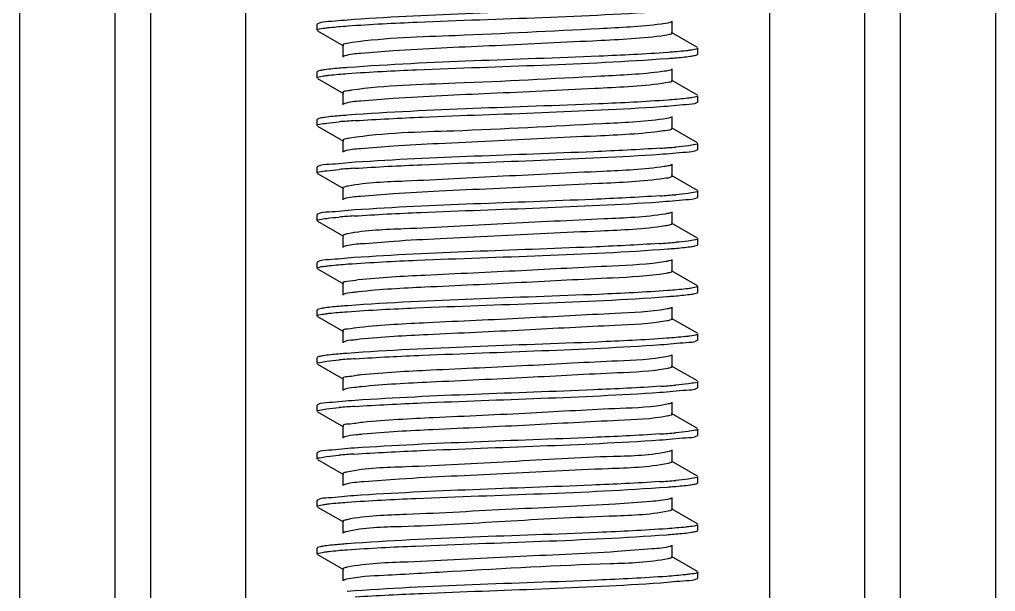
# Model space of a CAD drawing. Extents: x 27938 to 1507990, y 110129 to 923079.
# Drawn here: x 646801.2 to 647289.3, y 342115 to 342401 of the extents above; entities that cross this region are included whole.
import ezdxf

# ---------------------------------------------------------------- set-up
doc = ezdxf.new("R2010")
doc.units = 0
doc.header["$LTSCALE"] = 1000
doc.header["$MEASUREMENT"] = 0

msp = doc.modelspace()

# ---------------------------------------------------------------- linework, layer by layer
at = {"linetype": 'Continuous'}
for p, q in [((646801.17, 346328.15), (646801.17, 341587.12)), ((646848.79, 346328.15), (646848.79, 341587.12)), ((646866.65, 346328.15), (646866.65, 341587.12)), ((646914.28, 346328.15), (646914.28, 341587.12)), ((647176.22, 346328.15), (647176.22, 341587.12)), ((647223.85, 346328.15), (647223.85, 341587.12)), ((647241.7, 346328.15), (647241.7, 341587.12)), ((647289.33, 346328.15), (647289.33, 341587.12)), ((646950.22, 342398.86), (646950, 342398.6)), ((646950, 342395.62), (646950, 342398.6)), ((646950, 342395.62), (646950, 342398.6)), ((647127.61, 342394.13), (647127.61, 342400.09)), ((646950.22, 342395.36), (646963.15, 342387.88)), ((647140.28, 342386.95), (647127.35, 342394.43)), ((646962.89, 342388.18), (646962.89, 342382.23)), ((647140.28, 342383.45), (647140.5, 342383.71)), ((647140.5, 342383.71), (647140.5, 342386.69)), ((647140.5, 342383.71), (647140.5, 342386.69)), ((646950.22, 342375.05), (646950, 342374.78)), ((646950, 342371.81), (646950, 342374.78)), ((646950, 342371.81), (646950, 342374.78)), ((647127.61, 342370.32), (647127.61, 342376.27)), ((646950.22, 342371.55), (646963.15, 342364.07)), ((647140.28, 342363.14), (647127.35, 342370.62)), ((646962.89, 342364.37), (646962.89, 342358.41)), ((647140.28, 342359.64), (647140.5, 342359.9)), ((647140.5, 342359.9), (647140.5, 342362.88)), ((647140.5, 342359.9), (647140.5, 342362.88)), ((646950.22, 342351.23), (646950, 342350.97)), ((646950, 342348), (646950, 342350.97)), ((646950, 342348), (646950, 342350.97)), ((647127.61, 342346.51), (647127.61, 342352.46)), ((646950.22, 342347.73), (646963.15, 342340.25)), ((647140.28, 342339.33), (647127.35, 342346.81)), ((646962.89, 342340.55), (646962.89, 342334.6)), ((647140.5, 342336.09), (647140.5, 342339.07)), ((647140.5, 342336.09), (647140.5, 342339.07)), ((647140.28, 342335.83), (647140.5, 342336.09)), ((646950.22, 342327.42), (646950, 342327.16)), ((646950, 342324.18), (646950, 342327.16)), ((646950, 342324.18), (646950, 342327.16)), ((646950.22, 342323.92), (646963.15, 342316.44)), ((647127.61, 342322.69), (647127.61, 342328.65)), ((647140.28, 342315.51), (647127.35, 342323)), ((646962.89, 342316.74), (646962.89, 342310.79)), ((647140.5, 342312.28), (647140.5, 342315.25)), ((647140.5, 342312.28), (647140.5, 342315.25)), ((646963.6, 342311.29), (646963.15, 342311.09)), ((647140.28, 342312.02), (647140.5, 342312.28)), ((647127.61, 342298.88), (647127.61, 342304.83)), ((646950.22, 342303.61), (646950, 342303.35)), ((646950, 342300.37), (646950, 342303.35)), ((646950, 342300.37), (646950, 342303.35)), ((646950.22, 342300.11), (646963.15, 342292.63)), ((647140.28, 342291.7), (647127.35, 342299.18)), ((646962.89, 342292.93), (646962.89, 342286.98)), ((647140.5, 342288.46), (647140.5, 342291.44)), ((647140.5, 342288.46), (647140.5, 342291.44)), ((646963.56, 342287.46), (646963.15, 342287.28)), ((647140.28, 342288.2), (647140.5, 342288.46)), ((647127.61, 342275.07), (647127.61, 342281.02)), ((646950.22, 342279.79), (646950, 342279.53)), ((646950, 342276.56), (646950, 342279.53)), ((646950, 342276.56), (646950, 342279.53)), ((646950.22, 342276.3), (646963.15, 342268.81)), ((647140.28, 342267.89), (647127.35, 342275.37)), ((646962.89, 342269.12), (646962.89, 342263.16)), ((647140.5, 342264.65), (647140.5, 342267.63)), ((647140.5, 342264.65), (647140.5, 342267.63)), ((647140.28, 342264.39), (647140.5, 342264.65)), ((646950.22, 342255.98), (646950, 342255.72)), ((646950, 342252.74), (646950, 342255.72)), ((646950, 342252.74), (646950, 342255.72)), ((647127.61, 342251.26), (647127.61, 342257.21)), ((646950.22, 342252.48), (646963.15, 342245)), ((647140.28, 342244.08), (647127.35, 342251.56)), ((646962.89, 342245.3), (646962.89, 342239.35)), ((647140.5, 342240.84), (647140.5, 342243.81)), ((647140.5, 342240.84), (647140.5, 342243.81)), ((647140.28, 342240.58), (647140.5, 342240.84)), ((646950.22, 342232.17), (646950, 342231.91)), ((646950, 342228.93), (646950, 342231.91)), ((646950, 342228.93), (646950, 342231.91)), ((647127.61, 342227.44), (647127.61, 342233.4)), ((646950.22, 342228.67), (646963.15, 342221.19)), ((647140.28, 342220.26), (647127.35, 342227.74)), ((646962.89, 342221.49), (646962.89, 342215.54)), ((647140.28, 342216.76), (647140.5, 342217.03)), ((647140.5, 342217.03), (647140.5, 342220)), ((647140.5, 342217.03), (647140.5, 342220)), ((646950.22, 342208.36), (646950, 342208.1)), ((646950, 342205.12), (646950, 342208.1)), ((646950, 342205.12), (646950, 342208.1)), ((647127.61, 342203.63), (647127.61, 342209.58)), ((646950.22, 342204.86), (646963.15, 342197.38)), ((647140.28, 342196.45), (647127.35, 342203.93)), ((646962.89, 342197.68), (646962.89, 342191.72)), ((647140.28, 342192.95), (647140.5, 342193.21)), ((647140.5, 342193.21), (647140.5, 342196.19)), ((647140.5, 342193.21), (647140.5, 342196.19)), ((646950.22, 342184.54), (646950, 342184.28)), ((646950, 342181.31), (646950, 342184.28)), ((646950, 342181.31), (646950, 342184.28)), ((647127.61, 342179.82), (647127.61, 342185.77)), ((646950.22, 342181.05), (646963.15, 342173.56)), ((647126.14, 342179.1), (647125.54, 342178.97)), ((647140.28, 342172.64), (647127.35, 342180.12)), ((646962.89, 342173.86), (646962.89, 342167.91)), ((647140.28, 342169.14), (647140.5, 342169.4)), ((647140.5, 342169.4), (647140.5, 342172.38)), ((647140.5, 342169.4), (647140.5, 342172.38)), ((646950.22, 342160.73), (646950, 342160.47)), ((646950, 342157.49), (646950, 342160.47)), ((646950, 342157.49), (646950, 342160.47)), ((647127.61, 342156), (647127.61, 342161.96)), ((646950.22, 342157.23), (646963.15, 342149.75)), ((647126.44, 342155.36), (647125.6, 342155.16)), ((647140.28, 342148.82), (647127.35, 342156.31)), ((646962.89, 342150.05), (646962.89, 342144.1)), ((647140.5, 342145.59), (647140.5, 342148.56)), ((647140.5, 342145.59), (647140.5, 342148.56)), ((647140.28, 342145.33), (647140.5, 342145.59)), ((646950.22, 342136.92), (646950, 342136.66)), ((646950, 342133.68), (646950, 342136.66)), ((646950, 342133.68), (646950, 342136.66)), ((647127.61, 342132.19), (647127.61, 342138.15)), ((646950.22, 342133.42), (646963.15, 342125.94)), ((647140.28, 342125.01), (647127.35, 342132.49)), ((646962.89, 342126.24), (646962.89, 342120.29)), ((647140.5, 342121.77), (647140.5, 342124.75)), ((647140.5, 342121.77), (647140.5, 342124.75)), ((647140.28, 342121.51), (647140.5, 342121.77))]:
    msp.add_line(p, q, dxfattribs=at)
for centre, radius, start, end in [((646996.77, 341923.72), 427.62, 93.719, 94.7992), ((647094.25, 342756.75), 421, 273.7601, 274.8008), ((646996.36, 341905.12), 422.38, 93.7519, 94.8), ((647093.84, 342738.1), 426.18, 273.7273, 274.8001), ((646995.93, 341886.73), 416.95, 93.7864, 94.801), ((647093.45, 342719.16), 431.07, 273.6966, 274.7995), ((646996.79, 341804.49), 427.78, 93.7179, 94.7992), ((647094.26, 342637.51), 420.83, 273.7612, 274.8008), ((646996.37, 341785.88), 422.56, 93.7508, 94.8), ((647121.51, 342222.29), 19.92, 281.4492, 282.4619), ((647093.85, 342618.87), 426.01, 273.7284, 274.8001), ((646995.95, 341767.49), 417.13, 93.7852, 94.8009), ((647093.46, 342599.94), 430.91, 273.6976, 274.7995)]:
    msp.add_arc(centre, radius, start, end, dxfattribs=at)
for points, knots in [([(647121.23, 342408.05), (647109.95, 342407.31), (647059, 342404.87), (647007.99, 342403.66), (646968.39, 342400.99)], [0, 0, 0, 0, 0.221727, 1, 1, 1, 1]), ([(646965.44, 342397.81), (646976.95, 342398.65), (647030.29, 342401.25), (647083.71, 342402.29), (647125.45, 342405.37)], [0, 0, 0, 0, 0.216168, 1, 1, 1, 1]), ([(646968.39, 342400.99), (646964.18, 342400.71), (646958.29, 342399.89), (646951.86, 342399.8), (646950.23, 342398.86)], [0, 0, 0, 0, 0.690699, 1, 1, 1, 1]), ([(646953.96, 342396.72), (646954.69, 342396.82), (646958.5, 342397.28), (646962.34, 342397.58), (646965.44, 342397.81)], [0, 0, 0, 0, 0.191575, 1, 1, 1, 1]), ([(647122.03, 342398.68), (647111.8, 342397.38), (647077.46, 342395.75), (647026.01, 342392.85), (646984.6, 342391.84), (646967.49, 342389.45)], [0, 0, 0, 0, 0.199783, 0.665188, 1, 1, 1, 1]), ([(647127.35, 342399.78), (647127.13, 342399.66), (647125.4, 342399.08), (647123.58, 342398.88), (647122.03, 342398.68)], [0, 0, 0, 0, 0.137062, 1, 1, 1, 1]), ([(646950, 342395.62), (646950, 342395.74), (646951.41, 342396.63), (646952.7, 342396.54), (646953.96, 342396.72)], [0, 0, 0, 0, 0.088884, 1, 1, 1, 1]), ([(647122.03, 342392.73), (647110.72, 342391.29), (647081.99, 342390.01), (647037.36, 342387.7), (646998.61, 342386.22), (646974.63, 342384.2), (646966.42, 342383.61), (646963.77, 342382.78)], [0, 0, 0, 0, 0.215732, 0.542961, 0.846149, 0.947566, 1, 1, 1, 1]), ([(647127.61, 342394.13), (647127.61, 342393.61), (647124.82, 342393.29), (647123.43, 342392.91), (647122.03, 342392.73)], [0, 0, 0, 0, 0.271371, 1, 1, 1, 1]), ([(646967.49, 342389.45), (646966.33, 342389.29), (646965.15, 342388.98), (646962.89, 342388.62), (646962.89, 342388.18)], [0, 0, 0, 0, 0.725335, 1, 1, 1, 1]), ([(646963.77, 342382.78), (646963.65, 342382.74), (646963.44, 342382.67), (646963.23, 342382.58), (646963.15, 342382.53)], [0, 0, 0, 0, 0.562806, 1, 1, 1, 1]), ([(647125.45, 342384.53), (647114.01, 342383.69), (647060.68, 342381.09), (647007.26, 342380.02), (646965.44, 342376.97)], [0, 0, 0, 0, 0.214685, 1, 1, 1, 1]), ([(647125.39, 342381.55), (647126.55, 342381.64), (647130.3, 342381.93), (647134.06, 342382.27), (647136.65, 342382.63)], [0, 0, 0, 0, 0.307511, 1, 1, 1, 1]), ([(647136.66, 342385.61), (647135.95, 342385.51), (647132.22, 342385.05), (647128.48, 342384.75), (647125.45, 342384.53)], [0, 0, 0, 0, 0.191301, 1, 1, 1, 1]), ([(647136.65, 342382.63), (647137.44, 342382.74), (647138.65, 342382.96), (647139.89, 342383.23), (647140.27, 342383.45)], [0, 0, 0, 0, 0.642979, 1, 1, 1, 1]), ([(647140.5, 342386.69), (647140.5, 342386.32), (647138.62, 342386), (647137.63, 342385.75), (647136.66, 342385.61)], [0, 0, 0, 0, 0.27461, 1, 1, 1, 1]), ([(646965.28, 342373.98), (646976.77, 342374.83), (647030.15, 342377.43), (647083.6, 342378.47), (647125.39, 342381.55)], [0, 0, 0, 0, 0.215679, 1, 1, 1, 1]), ([(646950, 342371.81), (646950, 342372.18), (646951.92, 342372.5), (646952.93, 342372.76), (646953.91, 342372.9)], [0, 0, 0, 0, 0.274258, 1, 1, 1, 1]), ([(646953.96, 342375.88), (646953.14, 342375.77), (646951.9, 342375.55), (646950.62, 342375.27), (646950.23, 342375.05)], [0, 0, 0, 0, 0.644106, 1, 1, 1, 1]), ([(646953.91, 342372.9), (646954.63, 342373), (646958.41, 342373.46), (646962.21, 342373.76), (646965.28, 342373.98)], [0, 0, 0, 0, 0.191496, 1, 1, 1, 1]), ([(646965.44, 342376.97), (646964.26, 342376.89), (646960.43, 342376.59), (646956.59, 342376.25), (646953.96, 342375.88)], [0, 0, 0, 0, 0.307212, 1, 1, 1, 1]), ([(647122.61, 342374.95), (647112.47, 342373.59), (647077.93, 342372), (647026.19, 342368.99), (646984.38, 342368.08), (646967.17, 342365.59)], [0, 0, 0, 0, 0.197098, 0.665048, 1, 1, 1, 1]), ([(647127.35, 342375.97), (647127.15, 342375.86), (647125.61, 342375.33), (647123.99, 342375.13), (647122.61, 342374.95)], [0, 0, 0, 0, 0.140352, 1, 1, 1, 1]), ([(647122.61, 342368.99), (647111.43, 342367.49), (647082.7, 342366.26), (647037.9, 342363.89), (646998.78, 342362.44), (646974.59, 342360.37), (646966.33, 342359.81), (646963.71, 342358.95)], [0, 0, 0, 0, 0.212511, 0.540713, 0.846077, 0.947938, 1, 1, 1, 1]), ([(647127.61, 342370.32), (647127.61, 342369.84), (647125.14, 342369.5), (647123.87, 342369.16), (647122.61, 342368.99)], [0, 0, 0, 0, 0.273189, 1, 1, 1, 1]), ([(646967.17, 342365.59), (646966.54, 342365.5), (646965.34, 342365.16), (646962.89, 342365.23), (646962.89, 342364.37)], [0, 0, 0, 0, 0.421551, 1, 1, 1, 1]), ([(646963.71, 342358.95), (646963.6, 342358.91), (646963.41, 342358.84), (646963.23, 342358.76), (646963.15, 342358.72)], [0, 0, 0, 0, 0.558561, 1, 1, 1, 1]), ([(647125.39, 342360.71), (647113.93, 342359.87), (647060.56, 342357.27), (647007.11, 342356.21), (646965.28, 342353.15)], [0, 0, 0, 0, 0.215024, 1, 1, 1, 1]), ([(647121.85, 342357.49), (647126.12, 342357.78), (647132.1, 342358.6), (647138.61, 342358.69), (647140.27, 342359.64)], [0, 0, 0, 0, 0.690937, 1, 1, 1, 1]), ([(647136.65, 342361.8), (647135.93, 342361.7), (647132.19, 342361.24), (647128.43, 342360.94), (647125.39, 342360.71)], [0, 0, 0, 0, 0.191312, 1, 1, 1, 1]), ([(647140.5, 342362.88), (647140.5, 342362.51), (647138.61, 342362.19), (647137.62, 342361.93), (647136.65, 342361.8)], [0, 0, 0, 0, 0.274539, 1, 1, 1, 1]), ([(646969.04, 342350.43), (646980.28, 342351.18), (647031.22, 342353.62), (647082.22, 342354.84), (647121.85, 342357.49)], [0, 0, 0, 0, 0.220951, 1, 1, 1, 1]), ([(646950, 342348), (646950, 342348.45), (646952.43, 342348.72), (646953.65, 342349.06), (646954.87, 342349.21)], [0, 0, 0, 0, 0.27062, 1, 1, 1, 1]), ([(646953.91, 342352.06), (646953.11, 342351.95), (646951.87, 342351.74), (646950.62, 342351.46), (646950.23, 342351.23)], [0, 0, 0, 0, 0.643624, 1, 1, 1, 1]), ([(646965.28, 342353.15), (646964.11, 342353.06), (646960.32, 342352.77), (646956.52, 342352.43), (646953.91, 342352.06)], [0, 0, 0, 0, 0.307309, 1, 1, 1, 1]), ([(647123.17, 342351.21), (647113.02, 342349.77), (647077.98, 342348.25), (647025.84, 342345.02), (646983.56, 342344.39), (646966.42, 342341.67)], [0, 0, 0, 0, 0.195714, 0.66858, 1, 1, 1, 1]), ([(647127.35, 342352.16), (647127.17, 342352.06), (647125.81, 342351.57), (647124.38, 342351.38), (647123.17, 342351.21)], [0, 0, 0, 0, 0.143993, 1, 1, 1, 1]), ([(647123.17, 342345.26), (647112.13, 342343.69), (647083.41, 342342.5), (647045.96, 342340.59), (647012.08, 342338.98), (646990.21, 342337.93), (646974.58, 342336.54), (646966.26, 342336), (646963.65, 342335.12)], [0, 0, 0, 0, 0.209152, 0.538245, 0.703966, 0.845837, 0.948213, 1, 1, 1, 1]), ([(647127.61, 342346.51), (647127.61, 342346.37), (647126.04, 342345.36), (647124.57, 342345.46), (647123.17, 342345.26)], [0, 0, 0, 0, 0.089964, 1, 1, 1, 1]), ([(646966.42, 342341.67), (646965.53, 342341.53), (646964.58, 342341.3), (646962.89, 342340.9), (646962.89, 342340.55)], [0, 0, 0, 0, 0.720116, 1, 1, 1, 1]), ([(647140.5, 342339.07), (647140.5, 342338.62), (647138.12, 342338.34), (647136.92, 342338.01), (647135.72, 342337.86)], [0, 0, 0, 0, 0.270908, 1, 1, 1, 1]), ([(646963.65, 342335.12), (646963.55, 342335.08), (646963.38, 342335.02), (646963.22, 342334.94), (646963.15, 342334.9)], [0, 0, 0, 0, 0.554726, 1, 1, 1, 1]), ([(646968.72, 342326.6), (646979.91, 342327.35), (647030.85, 342329.79), (647081.85, 342331.02), (647121.54, 342333.66)], [0, 0, 0, 0, 0.219921, 1, 1, 1, 1]), ([(647121.85, 342336.65), (647110.68, 342335.91), (647059.74, 342333.46), (647008.74, 342332.23), (646969.04, 342329.6)], [0, 0, 0, 0, 0.219663, 1, 1, 1, 1]), ([(647121.54, 342333.66), (647125.88, 342333.94), (647131.96, 342334.79), (647138.59, 342334.86), (647140.27, 342335.83)], [0, 0, 0, 0, 0.691235, 1, 1, 1, 1]), ([(646969.04, 342329.6), (646964.68, 342329.31), (646958.58, 342328.46), (646951.92, 342328.39), (646950.23, 342327.42)], [0, 0, 0, 0, 0.691322, 1, 1, 1, 1]), ([(646950, 342324.18), (646950, 342324.63), (646952.4, 342324.91), (646953.6, 342325.24), (646954.8, 342325.39)], [0, 0, 0, 0, 0.270822, 1, 1, 1, 1]), ([(647123.69, 342327.47), (647113.52, 342325.94), (647086.56, 342324.79), (647043.37, 342322.65), (647000.97, 342320.33), (646974.99, 342319.41), (646965.61, 342317.72)], [0, 0, 0, 0, 0.194809, 0.509786, 0.819314, 1, 1, 1, 1]), ([(647127.35, 342328.35), (647126.95, 342328.12), (647125.71, 342327.82), (647124.48, 342327.59), (647123.69, 342327.47)], [0, 0, 0, 0, 0.362559, 1, 1, 1, 1]), ([(647123.69, 342321.52), (647112.81, 342319.88), (647084.11, 342318.76), (647046.61, 342316.8), (647012.44, 342315.19), (646990.34, 342314.13), (646974.59, 342312.71), (646966.2, 342312.2), (646963.6, 342311.29)], [0, 0, 0, 0, 0.205664, 0.535582, 0.702489, 0.845448, 0.948405, 1, 1, 1, 1]), ([(647127.61, 342322.69), (647127.61, 342322.57), (647126.27, 342321.63), (647124.93, 342321.71), (647123.69, 342321.52)], [0, 0, 0, 0, 0.092494, 1, 1, 1, 1]), ([(646965.61, 342317.72), (646964.92, 342317.59), (646964.15, 342317.42), (646962.89, 342317.02), (646962.89, 342316.74)], [0, 0, 0, 0, 0.713836, 1, 1, 1, 1]), ([(647140.5, 342315.25), (647140.5, 342314.8), (647138.08, 342314.53), (647136.87, 342314.19), (647135.66, 342314.04)], [0, 0, 0, 0, 0.270705, 1, 1, 1, 1]), ([(646968.4, 342302.77), (646979.54, 342303.52), (647030.49, 342305.97), (647081.49, 342307.2), (647121.24, 342309.82)], [0, 0, 0, 0, 0.218885, 1, 1, 1, 1]), ([(647121.54, 342312.82), (647110.31, 342312.07), (647059.37, 342309.63), (647008.37, 342308.41), (646968.72, 342305.76)], [0, 0, 0, 0, 0.220688, 1, 1, 1, 1]), ([(647121.24, 342309.82), (647125.65, 342310.11), (647131.82, 342310.97), (647138.56, 342311.03), (647140.27, 342312.02)], [0, 0, 0, 0, 0.691515, 1, 1, 1, 1]), ([(646968.72, 342305.76), (646964.44, 342305.48), (646958.44, 342304.65), (646951.89, 342304.56), (646950.23, 342303.61)], [0, 0, 0, 0, 0.691024, 1, 1, 1, 1]), ([(647127.35, 342304.53), (647127, 342304.33), (647125.92, 342304.05), (647124.86, 342303.85), (647124.18, 342303.74)], [0, 0, 0, 0, 0.368275, 1, 1, 1, 1]), ([(646950, 342300.37), (646950, 342300.81), (646952.36, 342301.09), (646953.54, 342301.42), (646954.73, 342301.57)], [0, 0, 0, 0, 0.271063, 1, 1, 1, 1]), ([(647124.18, 342303.74), (647114.1, 342302.11), (647087.01, 342301.04), (647043.5, 342298.85), (647000.76, 342296.45), (646974.59, 342295.64), (646965.27, 342293.84)], [0, 0, 0, 0, 0.192287, 0.509303, 0.821123, 1, 1, 1, 1]), ([(647124.18, 342297.78), (647113.47, 342296.06), (647084.81, 342295.02), (647047.28, 342293.01), (647012.83, 342291.39), (646990.5, 342290.34), (646974.61, 342288.88), (646966.15, 342288.4), (646963.56, 342287.46)], [0, 0, 0, 0, 0.202057, 0.532738, 0.700843, 0.844928, 0.948524, 1, 1, 1, 1]), ([(647127.61, 342298.88), (647127.61, 342298.54), (647125.97, 342298.15), (647125.04, 342297.92), (647124.18, 342297.78)], [0, 0, 0, 0, 0.280678, 1, 1, 1, 1]), ([(646965.27, 342293.84), (646964.67, 342293.73), (646963.98, 342293.57), (646962.89, 342293.18), (646962.89, 342292.93)], [0, 0, 0, 0, 0.710342, 1, 1, 1, 1]), ([(647140.5, 342291.44), (647140.5, 342290.98), (647138.05, 342290.71), (647136.83, 342290.37), (647135.61, 342290.22)], [0, 0, 0, 0, 0.270538, 1, 1, 1, 1]), ([(646965.45, 342278.75), (646976.96, 342279.58), (647030.3, 342282.18), (647083.71, 342283.23), (647125.45, 342286.3)], [0, 0, 0, 0, 0.216188, 1, 1, 1, 1]), ([(647121.24, 342288.99), (647109.96, 342288.24), (647059.01, 342285.81), (647008, 342284.6), (646968.4, 342281.93)], [0, 0, 0, 0, 0.221694, 1, 1, 1, 1]), ([(647125.45, 342286.3), (647126.6, 342286.39), (647130.34, 342286.68), (647134.09, 342287.02), (647136.66, 342287.38)], [0, 0, 0, 0, 0.307529, 1, 1, 1, 1]), ([(647136.66, 342287.38), (647137.45, 342287.5), (647138.66, 342287.71), (647139.89, 342287.98), (647140.27, 342288.2)], [0, 0, 0, 0, 0.642817, 1, 1, 1, 1]), ([(646968.4, 342281.93), (646964.19, 342281.65), (646958.29, 342280.83), (646951.86, 342280.73), (646950.23, 342279.79)], [0, 0, 0, 0, 0.69071, 1, 1, 1, 1]), ([(647124.63, 342280), (647115.79, 342278.47), (647091.49, 342277.48), (647051.3, 342275.27), (647008.87, 342273.35), (646981.67, 342271.97), (646970.6, 342270.77)], [0, 0, 0, 0, 0.174435, 0.471025, 0.783552, 1, 1, 1, 1]), ([(647127.35, 342280.72), (647127.04, 342280.54), (647126.13, 342280.28), (647125.21, 342280.1), (647124.63, 342280)], [0, 0, 0, 0, 0.374646, 1, 1, 1, 1]), ([(646950, 342276.56), (646950, 342276.68), (646951.41, 342277.57), (646952.7, 342277.48), (646953.96, 342277.65)], [0, 0, 0, 0, 0.088875, 1, 1, 1, 1]), ([(646953.96, 342277.65), (646954.69, 342277.76), (646958.51, 342278.22), (646962.34, 342278.52), (646965.45, 342278.75)], [0, 0, 0, 0, 0.191576, 1, 1, 1, 1]), ([(647127.61, 342275.07), (647127.61, 342274.77), (647126.21, 342274.37), (647125.38, 342274.18), (647124.63, 342274.05)], [0, 0, 0, 0, 0.284151, 1, 1, 1, 1]), ([(646970.6, 342270.77), (646968.67, 342270.56), (646966.83, 342269.99), (646962.88, 342269.82), (646962.89, 342269.12)], [0, 0, 0, 0, 0.732932, 1, 1, 1, 1]), ([(647124.63, 342274.05), (647115.79, 342272.52), (647091.49, 342271.53), (647051.3, 342269.31), (647008.87, 342267.4), (646981.67, 342266.02), (646970.6, 342264.82)], [0, 0, 0, 0, 0.174435, 0.471025, 0.783552, 1, 1, 1, 1]), ([(647125.45, 342265.47), (647114.02, 342264.62), (647060.68, 342262.02), (647007.27, 342260.96), (646965.45, 342257.91)], [0, 0, 0, 0, 0.214671, 1, 1, 1, 1]), ([(647136.66, 342266.55), (647135.95, 342266.45), (647132.22, 342265.99), (647128.48, 342265.69), (647125.45, 342265.47)], [0, 0, 0, 0, 0.191301, 1, 1, 1, 1]), ([(647140.5, 342267.63), (647140.5, 342267.26), (647138.62, 342266.94), (647137.63, 342266.68), (647136.66, 342266.55)], [0, 0, 0, 0, 0.274613, 1, 1, 1, 1]), ([(646970.6, 342264.82), (646969.67, 342264.71), (646967.2, 342264.34), (646964.52, 342264.26), (646963.15, 342263.46)], [0, 0, 0, 0, 0.372044, 1, 1, 1, 1]), ([(646965, 342254.9), (646976.41, 342255.74), (647029.72, 342258.34), (647083.1, 342259.42), (647124.91, 342262.45)], [0, 0, 0, 0, 0.214378, 1, 1, 1, 1]), ([(647124.91, 342262.45), (647126.1, 342262.54), (647129.97, 342262.84), (647133.85, 342263.18), (647136.51, 342263.55)], [0, 0, 0, 0, 0.30728, 1, 1, 1, 1]), ([(647136.51, 342263.55), (647137.34, 342263.66), (647138.59, 342263.88), (647139.88, 342264.16), (647140.27, 342264.39)], [0, 0, 0, 0, 0.644379, 1, 1, 1, 1]), ([(646953.96, 342256.82), (646953.14, 342256.7), (646951.9, 342256.49), (646950.62, 342256.21), (646950.23, 342255.98)], [0, 0, 0, 0, 0.644124, 1, 1, 1, 1]), ([(646965.45, 342257.91), (646964.27, 342257.82), (646960.43, 342257.53), (646956.6, 342257.19), (646953.96, 342256.82)], [0, 0, 0, 0, 0.30721, 1, 1, 1, 1]), ([(647125.06, 342256.26), (647116.51, 342254.67), (647092.6, 342253.78), (647052.75, 342251.49), (647010.13, 342249.62), (646982.63, 342248.21), (646971.32, 342247.03)], [0, 0, 0, 0, 0.169335, 0.463986, 0.778446, 1, 1, 1, 1]), ([(647127.35, 342256.91), (647127.08, 342256.76), (647126.31, 342256.52), (647125.54, 342256.35), (647125.06, 342256.26)], [0, 0, 0, 0, 0.381761, 1, 1, 1, 1]), ([(646950, 342252.74), (646950, 342253.11), (646951.87, 342253.43), (646952.86, 342253.69), (646953.82, 342253.82)], [0, 0, 0, 0, 0.27468, 1, 1, 1, 1]), ([(646953.82, 342253.82), (646954.53, 342253.92), (646958.25, 342254.38), (646961.98, 342254.68), (646965, 342254.9)], [0, 0, 0, 0, 0.191268, 1, 1, 1, 1]), ([(647127.61, 342251.26), (647127.61, 342250.99), (647126.44, 342250.6), (647125.7, 342250.43), (647125.06, 342250.31)], [0, 0, 0, 0, 0.288381, 1, 1, 1, 1]), ([(646971.32, 342247.03), (646969.21, 342246.81), (646967.22, 342246.18), (646962.88, 342246.07), (646962.89, 342245.3)], [0, 0, 0, 0, 0.73383, 1, 1, 1, 1]), ([(647125.06, 342250.31), (647116.51, 342248.72), (647092.6, 342247.82), (647052.75, 342245.54), (647010.13, 342243.66), (646982.63, 342242.26), (646971.32, 342241.08)], [0, 0, 0, 0, 0.169335, 0.463986, 0.778446, 1, 1, 1, 1]), ([(646971.32, 342241.08), (646970.29, 342240.97), (646967.58, 342240.57), (646964.65, 342240.52), (646963.15, 342239.65)], [0, 0, 0, 0, 0.374075, 1, 1, 1, 1]), ([(647124.91, 342241.62), (647113.38, 342240.78), (647060.07, 342238.18), (647006.69, 342237.14), (646965, 342234.06)], [0, 0, 0, 0, 0.216629, 1, 1, 1, 1]), ([(647136.51, 342242.71), (647135.78, 342242.61), (647131.92, 342242.15), (647128.04, 342241.84), (647124.91, 342241.62)], [0, 0, 0, 0, 0.191487, 1, 1, 1, 1]), ([(647140.5, 342243.81), (647140.5, 342243.69), (647139.08, 342242.8), (647137.78, 342242.89), (647136.51, 342242.71)], [0, 0, 0, 0, 0.088741, 1, 1, 1, 1]), ([(646969.05, 342231.37), (646980.29, 342232.12), (647031.23, 342234.56), (647082.23, 342235.77), (647121.86, 342238.43)], [0, 0, 0, 0, 0.220985, 1, 1, 1, 1]), ([(647121.86, 342238.43), (647126.13, 342238.71), (647132.1, 342239.54), (647138.61, 342239.63), (647140.27, 342240.58)], [0, 0, 0, 0, 0.690927, 1, 1, 1, 1]), ([(646953.82, 342232.99), (646953.04, 342232.87), (646951.84, 342232.66), (646950.61, 342232.39), (646950.23, 342232.17)], [0, 0, 0, 0, 0.642692, 1, 1, 1, 1]), ([(646965, 342234.06), (646963.86, 342233.98), (646960.12, 342233.69), (646956.39, 342233.35), (646953.82, 342232.99)], [0, 0, 0, 0, 0.307565, 1, 1, 1, 1]), ([(647125.45, 342232.53), (647117.21, 342230.86), (647093.68, 342230.08), (647054.21, 342227.72), (647011.41, 342225.88), (646983.62, 342224.46), (646972.06, 342223.3)], [0, 0, 0, 0, 0.164215, 0.456918, 0.773319, 1, 1, 1, 1]), ([(647127.35, 342233.1), (647127.13, 342232.97), (647126.49, 342232.75), (647125.85, 342232.61), (647125.45, 342232.53)], [0, 0, 0, 0, 0.389817, 1, 1, 1, 1]), ([(646950, 342228.93), (646950, 342229.39), (646952.43, 342229.66), (646953.65, 342229.99), (646954.87, 342230.15)], [0, 0, 0, 0, 0.270614, 1, 1, 1, 1]), ([(647125.37, 342226.56), (647117.09, 342224.91), (647093.53, 342224.1), (647054.06, 342221.77), (647011.33, 342219.92), (646983.59, 342218.5), (646972.06, 342217.34)], [0, 0, 0, 0, 0.165027, 0.457743, 0.773694, 1, 1, 1, 1]), ([(647127.61, 342227.44), (647127.61, 342227.2), (647126.6, 342226.82), (647125.94, 342226.67), (647125.37, 342226.56)], [0, 0, 0, 0, 0.292222, 1, 1, 1, 1]), ([(646972.06, 342223.3), (646969.77, 342223.07), (646967.62, 342222.37), (646962.89, 342222.32), (646962.89, 342221.49)], [0, 0, 0, 0, 0.734573, 1, 1, 1, 1]), ([(646972.06, 342217.34), (646970.93, 342217.23), (646967.99, 342216.8), (646964.78, 342216.78), (646963.15, 342215.84)], [0, 0, 0, 0, 0.375922, 1, 1, 1, 1]), ([(647121.86, 342217.59), (647110.69, 342216.84), (647059.75, 342214.4), (647008.75, 342213.17), (646969.05, 342210.53)], [0, 0, 0, 0, 0.219629, 1, 1, 1, 1]), ([(647121.55, 342214.59), (647125.89, 342214.88), (647131.96, 342215.72), (647138.59, 342215.8), (647140.27, 342216.76)], [0, 0, 0, 0, 0.691226, 1, 1, 1, 1]), ([(647140.5, 342220), (647140.5, 342219.55), (647138.12, 342219.28), (647136.92, 342218.95), (647135.73, 342218.8)], [0, 0, 0, 0, 0.270915, 1, 1, 1, 1]), ([(646968.73, 342207.54), (646979.92, 342208.28), (647030.86, 342210.73), (647081.86, 342211.96), (647121.55, 342214.59)], [0, 0, 0, 0, 0.219955, 1, 1, 1, 1]), ([(646969.05, 342210.53), (646964.69, 342210.24), (646958.58, 342209.4), (646951.92, 342209.33), (646950.23, 342208.36)], [0, 0, 0, 0, 0.691332, 1, 1, 1, 1]), ([(647125.81, 342208.79), (647117.88, 342207.03), (647094.73, 342206.4), (647055.66, 342203.94), (647012.71, 342202.14), (646984.63, 342200.7), (646972.84, 342199.56)], [0, 0, 0, 0, 0.159071, 0.449817, 0.768166, 1, 1, 1, 1]), ([(647127.35, 342209.28), (647127.16, 342209.17), (647126.65, 342208.99), (647126.13, 342208.86), (647125.81, 342208.79)], [0, 0, 0, 0, 0.398908, 1, 1, 1, 1]), ([(646950, 342205.12), (646950, 342205.57), (646952.4, 342205.84), (646953.6, 342206.17), (646954.81, 342206.33)], [0, 0, 0, 0, 0.270815, 1, 1, 1, 1]), ([(647125.47, 342202.76), (647117.33, 342201.11), (647094.08, 342200.33), (647054.98, 342197.99), (647012.33, 342196.16), (646984.51, 342194.73), (646972.84, 342193.61)], [0, 0, 0, 0, 0.162868, 0.453695, 0.769951, 1, 1, 1, 1]), ([(647127.61, 342203.63), (647127.61, 342203.43), (647126.82, 342203.07), (647126.27, 342202.94), (647125.81, 342202.84)], [0, 0, 0, 0, 0.299631, 1, 1, 1, 1]), ([(646972.84, 342199.56), (646970.35, 342199.32), (646968.03, 342198.55), (646962.89, 342198.58), (646962.89, 342197.68)], [0, 0, 0, 0, 0.735179, 1, 1, 1, 1]), ([(646963.8, 342192.29), (646963.67, 342192.25), (646963.45, 342192.17), (646963.24, 342192.08), (646963.15, 342192.03)], [0, 0, 0, 0, 0.564999, 1, 1, 1, 1]), ([(646972.84, 342193.61), (646971.79, 342193.51), (646968.77, 342193.16), (646965.7, 342192.88), (646963.8, 342192.29)], [0, 0, 0, 0, 0.344737, 1, 1, 1, 1]), ([(647121.55, 342193.76), (647110.33, 342193.01), (647059.39, 342190.57), (647008.39, 342189.35), (646968.73, 342186.7)], [0, 0, 0, 0, 0.220655, 1, 1, 1, 1]), ([(647121.25, 342190.76), (647125.66, 342191.05), (647131.83, 342191.91), (647138.56, 342191.97), (647140.27, 342192.95)], [0, 0, 0, 0, 0.691506, 1, 1, 1, 1]), ([(647140.5, 342196.19), (647140.5, 342195.73), (647138.08, 342195.46), (647136.88, 342195.13), (647135.66, 342194.98)], [0, 0, 0, 0, 0.270711, 1, 1, 1, 1]), ([(646968.41, 342183.7), (646979.55, 342184.45), (647030.5, 342186.9), (647081.5, 342188.14), (647121.25, 342190.76)], [0, 0, 0, 0, 0.218919, 1, 1, 1, 1]), ([(646950, 342181.31), (646950, 342181.75), (646952.36, 342182.03), (646953.55, 342182.35), (646954.73, 342182.51)], [0, 0, 0, 0, 0.271054, 1, 1, 1, 1]), ([(646968.73, 342186.7), (646964.45, 342186.41), (646958.44, 342185.58), (646951.89, 342185.5), (646950.23, 342184.54)], [0, 0, 0, 0, 0.691034, 1, 1, 1, 1]), ([(647126.14, 342185.05), (647117.07, 342182.83), (647090.2, 342182.55), (647046.4, 342179.8), (647002.01, 342177.36), (646974.54, 342176.72), (646964.9, 342174.7)], [0, 0, 0, 0, 0.173415, 0.493457, 0.817191, 1, 1, 1, 1]), ([(647127.35, 342185.47), (647127.2, 342185.38), (647126.8, 342185.23), (647126.39, 342185.11), (647126.14, 342185.05)], [0, 0, 0, 0, 0.409248, 1, 1, 1, 1]), ([(647125.54, 342178.97), (647115.76, 342176.95), (647087.99, 342176.34), (647043.35, 342173.54), (647002.48, 342172.1), (646976.27, 342170.05), (646967.11, 342169.39), (646964.06, 342168.55)], [0, 0, 0, 0, 0.185116, 0.511346, 0.831141, 0.941355, 1, 1, 1, 1]), ([(647127.61, 342179.82), (647127.61, 342179.65), (647126.99, 342179.31), (647126.52, 342179.19), (647126.14, 342179.1)], [0, 0, 0, 0, 0.307326, 1, 1, 1, 1]), ([(646964.9, 342174.7), (646964.39, 342174.6), (646963.79, 342174.46), (646962.89, 342174.08), (646962.89, 342173.86)], [0, 0, 0, 0, 0.705072, 1, 1, 1, 1]), ([(646964.06, 342168.55), (646963.88, 342168.5), (646963.57, 342168.41), (646963.27, 342168.28), (646963.15, 342168.21)], [0, 0, 0, 0, 0.578625, 1, 1, 1, 1]), ([(647121.25, 342169.92), (647109.97, 342169.18), (647059.03, 342166.74), (647008.02, 342165.53), (646968.41, 342162.87)], [0, 0, 0, 0, 0.221661, 1, 1, 1, 1]), ([(647125.12, 342167.22), (647126.29, 342167.3), (647130.11, 342167.6), (647133.93, 342167.94), (647136.56, 342168.31)], [0, 0, 0, 0, 0.307294, 1, 1, 1, 1]), ([(647140.5, 342172.38), (647140.5, 342171.92), (647138.06, 342171.65), (647136.84, 342171.31), (647135.61, 342171.16)], [0, 0, 0, 0, 0.270543, 1, 1, 1, 1]), ([(647136.56, 342168.31), (647137.37, 342168.42), (647138.61, 342168.63), (647139.88, 342168.91), (647140.27, 342169.14)], [0, 0, 0, 0, 0.643862, 1, 1, 1, 1]), ([(646968.41, 342162.87), (646964.2, 342162.58), (646958.3, 342161.77), (646951.86, 342161.67), (646950.23, 342160.73)], [0, 0, 0, 0, 0.69072, 1, 1, 1, 1]), ([(646965.07, 342159.65), (646976.51, 342160.5), (647029.86, 342163.1), (647083.29, 342164.16), (647125.12, 342167.22)], [0, 0, 0, 0, 0.214801, 1, 1, 1, 1]), ([(646950, 342157.49), (646950, 342157.86), (646951.88, 342158.18), (646952.87, 342158.44), (646953.84, 342158.57)], [0, 0, 0, 0, 0.274595, 1, 1, 1, 1]), ([(646953.84, 342158.57), (646954.55, 342158.67), (646958.29, 342159.13), (646962.04, 342159.43), (646965.07, 342159.65)], [0, 0, 0, 0, 0.191284, 1, 1, 1, 1]), ([(647126.44, 342161.32), (647123.38, 342160.48), (647114.21, 342159.82), (647088, 342157.77), (647047.13, 342156.33), (647002.5, 342153.53), (646974.73, 342152.92), (646964.95, 342150.9)], [0, 0, 0, 0, 0.058704, 0.168955, 0.488756, 0.814934, 1, 1, 1, 1]), ([(647127.35, 342161.66), (647127.23, 342161.59), (647126.93, 342161.46), (647126.62, 342161.37), (647126.44, 342161.32)], [0, 0, 0, 0, 0.421015, 1, 1, 1, 1]), ([(647125.6, 342155.16), (647115.95, 342153.15), (647088.48, 342152.51), (647044.08, 342150.07), (647000.28, 342147.31), (646973.42, 342147.04), (646964.35, 342144.81)], [0, 0, 0, 0, 0.182853, 0.506638, 0.826678, 1, 1, 1, 1]), ([(647127.61, 342156), (647127.61, 342155.86), (647127.13, 342155.55), (647126.74, 342155.45), (647126.44, 342155.36)], [0, 0, 0, 0, 0.31689, 1, 1, 1, 1]), ([(646964.95, 342150.9), (646964.43, 342150.79), (646963.81, 342150.65), (646962.89, 342150.27), (646962.89, 342150.05)], [0, 0, 0, 0, 0.705674, 1, 1, 1, 1]), ([(647140.5, 342148.56), (647140.5, 342148.44), (647139.1, 342147.56), (647137.81, 342147.64), (647136.56, 342147.47)], [0, 0, 0, 0, 0.08899, 1, 1, 1, 1]), ([(646964.35, 342144.81), (646964.11, 342144.75), (646963.7, 342144.64), (646963.3, 342144.49), (646963.15, 342144.4)], [0, 0, 0, 0, 0.590483, 1, 1, 1, 1]), ([(646965.01, 342135.84), (646976.42, 342136.68), (647029.72, 342139.28), (647083.1, 342140.35), (647124.91, 342143.39)], [0, 0, 0, 0, 0.214392, 1, 1, 1, 1]), ([(647125.12, 342146.38), (647113.61, 342145.54), (647060.26, 342142.94), (647006.83, 342141.9), (646965.07, 342138.82)], [0, 0, 0, 0, 0.215992, 1, 1, 1, 1]), ([(647124.91, 342143.39), (647126.1, 342143.47), (647129.98, 342143.77), (647133.85, 342144.12), (647136.52, 342144.49)], [0, 0, 0, 0, 0.307279, 1, 1, 1, 1]), ([(647136.56, 342147.47), (647135.84, 342147.37), (647132.03, 342146.91), (647128.21, 342146.6), (647125.12, 342146.38)], [0, 0, 0, 0, 0.191497, 1, 1, 1, 1]), ([(647136.52, 342144.49), (647137.34, 342144.6), (647138.59, 342144.82), (647139.88, 342145.1), (647140.27, 342145.33)], [0, 0, 0, 0, 0.644365, 1, 1, 1, 1]), ([(646965.07, 342138.82), (646963.92, 342138.73), (646960.17, 342138.44), (646956.42, 342138.1), (646953.84, 342137.74)], [0, 0, 0, 0, 0.307549, 1, 1, 1, 1]), ([(646950, 342133.68), (646950, 342134.05), (646951.87, 342134.37), (646952.86, 342134.62), (646953.82, 342134.76)], [0, 0, 0, 0, 0.274677, 1, 1, 1, 1]), ([(646953.84, 342137.74), (646953.05, 342137.63), (646951.84, 342137.41), (646950.61, 342137.14), (646950.23, 342136.92)], [0, 0, 0, 0, 0.642876, 1, 1, 1, 1]), ([(646953.82, 342134.76), (646954.53, 342134.86), (646958.25, 342135.32), (646961.99, 342135.61), (646965.01, 342135.84)], [0, 0, 0, 0, 0.191268, 1, 1, 1, 1]), ([(647126.66, 342137.57), (647123.75, 342136.69), (647114.76, 342136.08), (647088.78, 342133.96), (647047.85, 342132.56), (647002.97, 342129.75), (646974.94, 342129.12), (646965.03, 342127.1)], [0, 0, 0, 0, 0.056298, 0.164993, 0.484397, 0.812655, 1, 1, 1, 1]), ([(647127.35, 342137.84), (647127.26, 342137.79), (647127.03, 342137.69), (647126.79, 342137.61), (647126.66, 342137.57)], [0, 0, 0, 0, 0.432297, 1, 1, 1, 1]), ([(647125.62, 342131.36), (647116.1, 342129.36), (647079.74, 342128.44), (647032.35, 342125.86), (646988.46, 342123.2), (646970.74, 342122.42), (646964.68, 342121.08)], [0, 0, 0, 0, 0.180921, 0.672092, 0.884578, 1, 1, 1, 1]), ([(647126.7, 342131.63), (647126.54, 342131.58), (647126.18, 342131.48), (647125.82, 342131.4), (647125.62, 342131.36)], [0, 0, 0, 0, 0.454993, 1, 1, 1, 1]), ([(647127.61, 342132.19), (647127.61, 342132.07), (647127.26, 342131.8), (647126.93, 342131.7), (647126.7, 342131.63)], [0, 0, 0, 0, 0.32895, 1, 1, 1, 1]), ([(646965.03, 342127.1), (646964.49, 342126.99), (646963.85, 342126.85), (646962.89, 342126.47), (646962.89, 342126.24)], [0, 0, 0, 0, 0.706595, 1, 1, 1, 1]), ([(647140.5, 342124.75), (647140.5, 342124.63), (647139.08, 342123.74), (647137.78, 342123.83), (647136.52, 342123.65)], [0, 0, 0, 0, 0.088748, 1, 1, 1, 1]), ([(646964.68, 342121.08), (646964.36, 342121.01), (646963.85, 342120.88), (646963.34, 342120.69), (646963.15, 342120.59)], [0, 0, 0, 0, 0.600854, 1, 1, 1, 1]), ([(647124.91, 342122.55), (647113.39, 342121.72), (647060.08, 342119.12), (647006.7, 342118.08), (646965.01, 342115)], [0, 0, 0, 0, 0.216609, 1, 1, 1, 1]), ([(646969.06, 342112.31), (646980.3, 342113.05), (647031.24, 342115.49), (647082.24, 342116.71), (647121.88, 342119.36)], [0, 0, 0, 0, 0.221018, 1, 1, 1, 1]), ([(647121.88, 342119.36), (647126.14, 342119.65), (647132.1, 342120.48), (647138.62, 342120.56), (647140.27, 342121.51)], [0, 0, 0, 0, 0.690917, 1, 1, 1, 1]), ([(647136.52, 342123.65), (647135.78, 342123.55), (647131.92, 342123.08), (647128.05, 342122.78), (647124.91, 342122.55)], [0, 0, 0, 0, 0.191489, 1, 1, 1, 1])]:
    msp.add_open_spline(points, degree=3, knots=knots, dxfattribs=at)
for points in [[(646954.87, 342349.21), (646956.91, 342349.47), (646958.95, 342349.66), (646961, 342349.83)], [(647135.72, 342337.86), (647133.65, 342337.6), (647131.56, 342337.4), (647129.48, 342337.22)], [(646954.8, 342325.39), (646956.87, 342325.65), (646958.94, 342325.85), (646961.02, 342326.02)], [(647135.66, 342314.04), (647133.61, 342313.78), (647131.56, 342313.59), (647129.5, 342313.41)], [(646954.73, 342301.57), (646956.83, 342301.84), (646958.93, 342302.03), (646961.04, 342302.21)], [(647135.61, 342290.22), (647133.58, 342289.97), (647131.55, 342289.78), (647129.52, 342289.6)], [(646954.87, 342230.15), (646956.91, 342230.41), (646958.95, 342230.6), (646961, 342230.77)], [(647135.73, 342218.8), (647133.65, 342218.53), (647131.56, 342218.34), (647129.48, 342218.16)], [(646954.81, 342206.33), (646956.87, 342206.59), (646958.94, 342206.78), (646961.02, 342206.96)], [(647135.66, 342194.98), (647133.61, 342194.72), (647131.56, 342194.52), (647129.5, 342194.35)], [(646954.73, 342182.51), (646956.83, 342182.77), (646958.93, 342182.97), (646961.03, 342183.15)], [(647135.61, 342171.16), (647133.58, 342170.9), (647131.55, 342170.71), (647129.52, 342170.54)]]:
    msp.add_open_spline(points, degree=3, dxfattribs=at)

doc.saveas('drawing.dxf')
